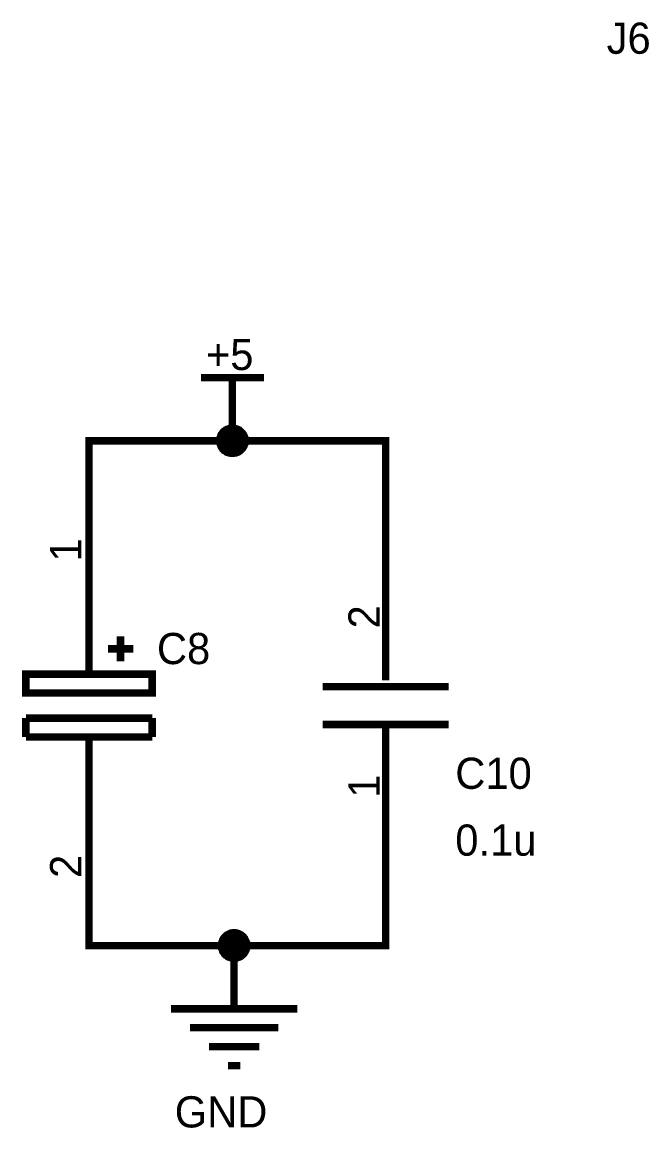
# Model space of a CAD drawing. Header units: millimetres. Extents: x 0 to 800, y 0 to 567.
# Drawn here: x 62.85 to 88.07, y 388.65 to 433.12 of the extents above; entities that cross this region are included whole.
import ezdxf

# ---------------------------------------------------------------- set-up
doc = ezdxf.new("R2010")
doc.units = ezdxf.units.MM
doc.layers.add('Sheet', color=255, linetype='Continuous')

msp = doc.modelspace()

# ---------------------------------------------------------------- linework, layer by layer
at = {"layer": 'Sheet'}
for points, const_width in [([(70.042, 418.823), (72.585, 418.823)], 0.3), ([(71.308, 416.281), (71.308, 418.823)], 0.3), ([(70.804, 416.281), (70.804, 416.303), (70.804, 416.337), (70.815, 416.359), (70.815, 416.382), (70.815, 416.404), (70.826, 416.427), (70.838, 416.46), (70.849, 416.483), (70.849, 416.505), (70.86, 416.527), (70.871, 416.539), (70.894, 416.561), (70.905, 416.583), (70.916, 416.606), (70.938, 416.617), (70.95, 416.639), (70.972, 416.651), (70.983, 416.673), (71.006, 416.684), (71.028, 416.695), (71.05, 416.718), (71.062, 416.729), (71.084, 416.74), (71.106, 416.74), (71.129, 416.751), (71.162, 416.763), (71.185, 416.774), (71.207, 416.774), (71.23, 416.774), (71.252, 416.785), (71.286, 416.785), (71.308, 416.785)], 0.3), ([(70.804, 416.281), (70.804, 416.303), (70.804, 416.337), (70.815, 416.359), (70.815, 416.382), (70.815, 416.404), (70.826, 416.427), (70.838, 416.46), (70.849, 416.483), (70.849, 416.505), (70.86, 416.527), (70.871, 416.539), (70.894, 416.561), (70.905, 416.583), (70.916, 416.606), (70.938, 416.617), (70.95, 416.639), (70.972, 416.651), (70.983, 416.673), (71.006, 416.684), (71.028, 416.695), (71.05, 416.718), (71.062, 416.729), (71.084, 416.74), (71.106, 416.74), (71.129, 416.751), (71.162, 416.763), (71.185, 416.774), (71.207, 416.774), (71.23, 416.774), (71.252, 416.785), (71.286, 416.785), (71.308, 416.785)], 0.3), ([(70.804, 416.281), (70.804, 416.303), (70.804, 416.337), (70.815, 416.359), (70.815, 416.382), (70.815, 416.404), (70.826, 416.427), (70.838, 416.46), (70.849, 416.483), (70.849, 416.505), (70.86, 416.527), (70.871, 416.539), (70.894, 416.561), (70.905, 416.583), (70.916, 416.606), (70.938, 416.617), (70.95, 416.639), (70.972, 416.651), (70.983, 416.673), (71.006, 416.684), (71.028, 416.695), (71.05, 416.718), (71.062, 416.729), (71.084, 416.74), (71.106, 416.74), (71.129, 416.751), (71.162, 416.763), (71.185, 416.774), (71.207, 416.774), (71.23, 416.774), (71.252, 416.785), (71.286, 416.785), (71.308, 416.785)], 0.3), ([(70.804, 416.281), (70.804, 416.303), (70.804, 416.337), (70.815, 416.359), (70.815, 416.382), (70.815, 416.404), (70.826, 416.427), (70.838, 416.46), (70.849, 416.483), (70.849, 416.505), (70.86, 416.527), (70.871, 416.539), (70.894, 416.561), (70.905, 416.583), (70.916, 416.606), (70.938, 416.617), (70.95, 416.639), (70.972, 416.651), (70.983, 416.673), (71.006, 416.684), (71.028, 416.695), (71.05, 416.718), (71.062, 416.729), (71.084, 416.74), (71.106, 416.74), (71.129, 416.751), (71.162, 416.763), (71.185, 416.774), (71.207, 416.774), (71.23, 416.774), (71.252, 416.785), (71.286, 416.785), (71.308, 416.785)], 0.3), ([(70.804, 416.281), (70.804, 416.303), (70.804, 416.337), (70.815, 416.359), (70.815, 416.382), (70.815, 416.404), (70.826, 416.427), (70.838, 416.46), (70.849, 416.483), (70.849, 416.505), (70.86, 416.527), (70.871, 416.539), (70.894, 416.561), (70.905, 416.583), (70.916, 416.606), (70.938, 416.617), (70.95, 416.639), (70.972, 416.651), (70.983, 416.673), (71.006, 416.684), (71.028, 416.695), (71.05, 416.718), (71.062, 416.729), (71.084, 416.74), (71.106, 416.74), (71.129, 416.751), (71.162, 416.763), (71.185, 416.774), (71.207, 416.774), (71.23, 416.774), (71.252, 416.785), (71.286, 416.785), (71.308, 416.785)], 0.0991), ([(70.804, 416.281), (70.804, 416.303), (70.804, 416.337), (70.815, 416.359), (70.815, 416.382), (70.815, 416.404), (70.826, 416.427), (70.838, 416.46), (70.849, 416.483), (70.849, 416.505), (70.86, 416.527), (70.871, 416.539), (70.894, 416.561), (70.905, 416.583), (70.916, 416.606), (70.938, 416.617), (70.95, 416.639), (70.972, 416.651), (70.983, 416.673), (71.006, 416.684), (71.028, 416.695), (71.05, 416.718), (71.062, 416.729), (71.084, 416.74), (71.106, 416.74), (71.129, 416.751), (71.162, 416.763), (71.185, 416.774), (71.207, 416.774), (71.23, 416.774), (71.252, 416.785), (71.286, 416.785), (71.308, 416.785)], 0.0991), ([(70.804, 416.281), (70.804, 416.303), (70.804, 416.337), (70.815, 416.359), (70.815, 416.382), (70.815, 416.404), (70.826, 416.427), (70.838, 416.46), (70.849, 416.483), (70.849, 416.505), (70.86, 416.527), (70.871, 416.539), (70.894, 416.561), (70.905, 416.583), (70.916, 416.606), (70.938, 416.617), (70.95, 416.639), (70.972, 416.651), (70.983, 416.673), (71.006, 416.684), (71.028, 416.695), (71.05, 416.718), (71.062, 416.729), (71.084, 416.74), (71.106, 416.74), (71.129, 416.751), (71.162, 416.763), (71.185, 416.774), (71.207, 416.774), (71.23, 416.774), (71.252, 416.785), (71.286, 416.785), (71.308, 416.785)], 0.0991), ([(70.804, 416.281), (70.804, 416.303), (70.804, 416.337), (70.815, 416.359), (70.815, 416.382), (70.815, 416.404), (70.826, 416.427), (70.838, 416.46), (70.849, 416.483), (70.849, 416.505), (70.86, 416.527), (70.871, 416.539), (70.894, 416.561), (70.905, 416.583), (70.916, 416.606), (70.938, 416.617), (70.95, 416.639), (70.972, 416.651), (70.983, 416.673), (71.006, 416.684), (71.028, 416.695), (71.05, 416.718), (71.062, 416.729), (71.084, 416.74), (71.106, 416.74), (71.129, 416.751), (71.162, 416.763), (71.185, 416.774), (71.207, 416.774), (71.23, 416.774), (71.252, 416.785), (71.286, 416.785), (71.308, 416.785)], 0.0991), ([(71.308, 416.785), (71.308, 416.785)], 0.3), ([(71.308, 416.785), (71.33, 416.785), (71.364, 416.785), (71.386, 416.774), (71.409, 416.774), (71.431, 416.774), (71.465, 416.763), (71.487, 416.751), (71.509, 416.74), (71.532, 416.74), (71.554, 416.729), (71.577, 416.718), (71.599, 416.695), (71.61, 416.684), (71.633, 416.673), (71.655, 416.651), (71.666, 416.639), (71.689, 416.617), (71.7, 416.606), (71.722, 416.583), (71.733, 416.561), (71.745, 416.539), (71.756, 416.527), (71.767, 416.505), (71.778, 416.483), (71.789, 416.46), (71.801, 416.427), (71.812, 416.404), (71.812, 416.382), (71.812, 416.359), (71.823, 416.337), (71.823, 416.303), (71.823, 416.281)], 0.3), ([(71.308, 416.785), (71.308, 416.785)], 0.3), ([(71.308, 416.785), (71.33, 416.785), (71.364, 416.785), (71.386, 416.774), (71.409, 416.774), (71.431, 416.774), (71.465, 416.763), (71.487, 416.751), (71.509, 416.74), (71.532, 416.74), (71.554, 416.729), (71.577, 416.718), (71.599, 416.695), (71.61, 416.684), (71.633, 416.673), (71.655, 416.651), (71.666, 416.639), (71.689, 416.617), (71.7, 416.606), (71.722, 416.583), (71.733, 416.561), (71.745, 416.539), (71.756, 416.527), (71.767, 416.505), (71.778, 416.483), (71.789, 416.46), (71.801, 416.427), (71.812, 416.404), (71.812, 416.382), (71.812, 416.359), (71.823, 416.337), (71.823, 416.303), (71.823, 416.281)], 0.3), ([(71.308, 416.785), (71.308, 416.785)], 0.3), ([(71.308, 416.785), (71.33, 416.785), (71.364, 416.785), (71.386, 416.774), (71.409, 416.774), (71.431, 416.774), (71.465, 416.763), (71.487, 416.751), (71.509, 416.74), (71.532, 416.74), (71.554, 416.729), (71.577, 416.718), (71.599, 416.695), (71.61, 416.684), (71.633, 416.673), (71.655, 416.651), (71.666, 416.639), (71.689, 416.617), (71.7, 416.606), (71.722, 416.583), (71.733, 416.561), (71.745, 416.539), (71.756, 416.527), (71.767, 416.505), (71.778, 416.483), (71.789, 416.46), (71.801, 416.427), (71.812, 416.404), (71.812, 416.382), (71.812, 416.359), (71.823, 416.337), (71.823, 416.303), (71.823, 416.281)], 0.3), ([(71.308, 416.785), (71.308, 416.785)], 0.3), ([(71.308, 416.785), (71.33, 416.785), (71.364, 416.785), (71.386, 416.774), (71.409, 416.774), (71.431, 416.774), (71.465, 416.763), (71.487, 416.751), (71.509, 416.74), (71.532, 416.74), (71.554, 416.729), (71.577, 416.718), (71.599, 416.695), (71.61, 416.684), (71.633, 416.673), (71.655, 416.651), (71.666, 416.639), (71.689, 416.617), (71.7, 416.606), (71.722, 416.583), (71.733, 416.561), (71.745, 416.539), (71.756, 416.527), (71.767, 416.505), (71.778, 416.483), (71.789, 416.46), (71.801, 416.427), (71.812, 416.404), (71.812, 416.382), (71.812, 416.359), (71.823, 416.337), (71.823, 416.303), (71.823, 416.281)], 0.3), ([(71.308, 416.785), (71.308, 416.785)], 0.0991), ([(71.308, 416.785), (71.33, 416.785), (71.364, 416.785), (71.386, 416.774), (71.409, 416.774), (71.431, 416.774), (71.465, 416.763), (71.487, 416.751), (71.509, 416.74), (71.532, 416.74), (71.554, 416.729), (71.577, 416.718), (71.599, 416.695), (71.61, 416.684), (71.633, 416.673), (71.655, 416.651), (71.666, 416.639), (71.689, 416.617), (71.7, 416.606), (71.722, 416.583), (71.733, 416.561), (71.745, 416.539), (71.756, 416.527), (71.767, 416.505), (71.778, 416.483), (71.789, 416.46), (71.801, 416.427), (71.812, 416.404), (71.812, 416.382), (71.812, 416.359), (71.823, 416.337), (71.823, 416.303), (71.823, 416.281)], 0.0991), ([(71.308, 416.785), (71.308, 416.785)], 0.0991), ([(71.308, 416.785), (71.33, 416.785), (71.364, 416.785), (71.386, 416.774), (71.409, 416.774), (71.431, 416.774), (71.465, 416.763), (71.487, 416.751), (71.509, 416.74), (71.532, 416.74), (71.554, 416.729), (71.577, 416.718), (71.599, 416.695), (71.61, 416.684), (71.633, 416.673), (71.655, 416.651), (71.666, 416.639), (71.689, 416.617), (71.7, 416.606), (71.722, 416.583), (71.733, 416.561), (71.745, 416.539), (71.756, 416.527), (71.767, 416.505), (71.778, 416.483), (71.789, 416.46), (71.801, 416.427), (71.812, 416.404), (71.812, 416.382), (71.812, 416.359), (71.823, 416.337), (71.823, 416.303), (71.823, 416.281)], 0.0991), ([(71.308, 416.785), (71.308, 416.785)], 0.0991), ([(71.308, 416.785), (71.33, 416.785), (71.364, 416.785), (71.386, 416.774), (71.409, 416.774), (71.431, 416.774), (71.465, 416.763), (71.487, 416.751), (71.509, 416.74), (71.532, 416.74), (71.554, 416.729), (71.577, 416.718), (71.599, 416.695), (71.61, 416.684), (71.633, 416.673), (71.655, 416.651), (71.666, 416.639), (71.689, 416.617), (71.7, 416.606), (71.722, 416.583), (71.733, 416.561), (71.745, 416.539), (71.756, 416.527), (71.767, 416.505), (71.778, 416.483), (71.789, 416.46), (71.801, 416.427), (71.812, 416.404), (71.812, 416.382), (71.812, 416.359), (71.823, 416.337), (71.823, 416.303), (71.823, 416.281)], 0.0991), ([(71.308, 416.785), (71.308, 416.785)], 0.0991), ([(71.308, 416.785), (71.33, 416.785), (71.364, 416.785), (71.386, 416.774), (71.409, 416.774), (71.431, 416.774), (71.465, 416.763), (71.487, 416.751), (71.509, 416.74), (71.532, 416.74), (71.554, 416.729), (71.577, 416.718), (71.599, 416.695), (71.61, 416.684), (71.633, 416.673), (71.655, 416.651), (71.666, 416.639), (71.689, 416.617), (71.7, 416.606), (71.722, 416.583), (71.733, 416.561), (71.745, 416.539), (71.756, 416.527), (71.767, 416.505), (71.778, 416.483), (71.789, 416.46), (71.801, 416.427), (71.812, 416.404), (71.812, 416.382), (71.812, 416.359), (71.823, 416.337), (71.823, 416.303), (71.823, 416.281)], 0.0991), ([(77.479, 408.173), (77.479, 416.281), (71.308, 416.281), (65.54, 416.281), (65.54, 411.981)], 0.3), ([(71.308, 415.777), (71.286, 415.777), (71.252, 415.777), (71.23, 415.788), (71.207, 415.788), (71.185, 415.788), (71.162, 415.799), (71.129, 415.811), (71.106, 415.822), (71.084, 415.822), (71.062, 415.833), (71.05, 415.844), (71.028, 415.867), (71.006, 415.878), (70.983, 415.889), (70.972, 415.911), (70.95, 415.923), (70.938, 415.945), (70.916, 415.956), (70.905, 415.979), (70.894, 416.001), (70.871, 416.023), (70.86, 416.035), (70.849, 416.057), (70.849, 416.079), (70.838, 416.102), (70.826, 416.135), (70.815, 416.158), (70.815, 416.18), (70.815, 416.203), (70.804, 416.225), (70.804, 416.259), (70.804, 416.281)], 0.3), ([(70.804, 416.281), (70.804, 416.281)], 0.3), ([(71.308, 415.777), (71.286, 415.777), (71.252, 415.777), (71.23, 415.788), (71.207, 415.788), (71.185, 415.788), (71.162, 415.799), (71.129, 415.811), (71.106, 415.822), (71.084, 415.822), (71.062, 415.833), (71.05, 415.844), (71.028, 415.867), (71.006, 415.878), (70.983, 415.889), (70.972, 415.911), (70.95, 415.923), (70.938, 415.945), (70.916, 415.956), (70.905, 415.979), (70.894, 416.001), (70.871, 416.023), (70.86, 416.035), (70.849, 416.057), (70.849, 416.079), (70.838, 416.102), (70.826, 416.135), (70.815, 416.158), (70.815, 416.18), (70.815, 416.203), (70.804, 416.225), (70.804, 416.259), (70.804, 416.281)], 0.3), ([(70.804, 416.281), (70.804, 416.281)], 0.3), ([(71.308, 415.777), (71.286, 415.777), (71.252, 415.777), (71.23, 415.788), (71.207, 415.788), (71.185, 415.788), (71.162, 415.799), (71.129, 415.811), (71.106, 415.822), (71.084, 415.822), (71.062, 415.833), (71.05, 415.844), (71.028, 415.867), (71.006, 415.878), (70.983, 415.889), (70.972, 415.911), (70.95, 415.923), (70.938, 415.945), (70.916, 415.956), (70.905, 415.979), (70.894, 416.001), (70.871, 416.023), (70.86, 416.035), (70.849, 416.057), (70.849, 416.079), (70.838, 416.102), (70.826, 416.135), (70.815, 416.158), (70.815, 416.18), (70.815, 416.203), (70.804, 416.225), (70.804, 416.259), (70.804, 416.281)], 0.3), ([(70.804, 416.281), (70.804, 416.281)], 0.3), ([(71.308, 415.777), (71.286, 415.777), (71.252, 415.777), (71.23, 415.788), (71.207, 415.788), (71.185, 415.788), (71.162, 415.799), (71.129, 415.811), (71.106, 415.822), (71.084, 415.822), (71.062, 415.833), (71.05, 415.844), (71.028, 415.867), (71.006, 415.878), (70.983, 415.889), (70.972, 415.911), (70.95, 415.923), (70.938, 415.945), (70.916, 415.956), (70.905, 415.979), (70.894, 416.001), (70.871, 416.023), (70.86, 416.035), (70.849, 416.057), (70.849, 416.079), (70.838, 416.102), (70.826, 416.135), (70.815, 416.158), (70.815, 416.18), (70.815, 416.203), (70.804, 416.225), (70.804, 416.259), (70.804, 416.281)], 0.3), ([(70.804, 416.281), (70.804, 416.281)], 0.3), ([(71.308, 415.777), (71.286, 415.777), (71.252, 415.777), (71.23, 415.788), (71.207, 415.788), (71.185, 415.788), (71.162, 415.799), (71.129, 415.811), (71.106, 415.822), (71.084, 415.822), (71.062, 415.833), (71.05, 415.844), (71.028, 415.867), (71.006, 415.878), (70.983, 415.889), (70.972, 415.911), (70.95, 415.923), (70.938, 415.945), (70.916, 415.956), (70.905, 415.979), (70.894, 416.001), (70.871, 416.023), (70.86, 416.035), (70.849, 416.057), (70.849, 416.079), (70.838, 416.102), (70.826, 416.135), (70.815, 416.158), (70.815, 416.18), (70.815, 416.203), (70.804, 416.225), (70.804, 416.259), (70.804, 416.281)], 0.0991), ([(70.804, 416.281), (70.804, 416.281)], 0.0991), ([(71.308, 415.777), (71.286, 415.777), (71.252, 415.777), (71.23, 415.788), (71.207, 415.788), (71.185, 415.788), (71.162, 415.799), (71.129, 415.811), (71.106, 415.822), (71.084, 415.822), (71.062, 415.833), (71.05, 415.844), (71.028, 415.867), (71.006, 415.878), (70.983, 415.889), (70.972, 415.911), (70.95, 415.923), (70.938, 415.945), (70.916, 415.956), (70.905, 415.979), (70.894, 416.001), (70.871, 416.023), (70.86, 416.035), (70.849, 416.057), (70.849, 416.079), (70.838, 416.102), (70.826, 416.135), (70.815, 416.158), (70.815, 416.18), (70.815, 416.203), (70.804, 416.225), (70.804, 416.259), (70.804, 416.281)], 0.0991), ([(70.804, 416.281), (70.804, 416.281)], 0.0991), ([(71.308, 415.777), (71.286, 415.777), (71.252, 415.777), (71.23, 415.788), (71.207, 415.788), (71.185, 415.788), (71.162, 415.799), (71.129, 415.811), (71.106, 415.822), (71.084, 415.822), (71.062, 415.833), (71.05, 415.844), (71.028, 415.867), (71.006, 415.878), (70.983, 415.889), (70.972, 415.911), (70.95, 415.923), (70.938, 415.945), (70.916, 415.956), (70.905, 415.979), (70.894, 416.001), (70.871, 416.023), (70.86, 416.035), (70.849, 416.057), (70.849, 416.079), (70.838, 416.102), (70.826, 416.135), (70.815, 416.158), (70.815, 416.18), (70.815, 416.203), (70.804, 416.225), (70.804, 416.259), (70.804, 416.281)], 0.0991), ([(70.804, 416.281), (70.804, 416.281)], 0.0991), ([(71.308, 415.777), (71.286, 415.777), (71.252, 415.777), (71.23, 415.788), (71.207, 415.788), (71.185, 415.788), (71.162, 415.799), (71.129, 415.811), (71.106, 415.822), (71.084, 415.822), (71.062, 415.833), (71.05, 415.844), (71.028, 415.867), (71.006, 415.878), (70.983, 415.889), (70.972, 415.911), (70.95, 415.923), (70.938, 415.945), (70.916, 415.956), (70.905, 415.979), (70.894, 416.001), (70.871, 416.023), (70.86, 416.035), (70.849, 416.057), (70.849, 416.079), (70.838, 416.102), (70.826, 416.135), (70.815, 416.158), (70.815, 416.18), (70.815, 416.203), (70.804, 416.225), (70.804, 416.259), (70.804, 416.281)], 0.0991), ([(70.804, 416.281), (70.804, 416.281)], 0.0991), ([(71.823, 416.281), (71.823, 416.259), (71.823, 416.225), (71.812, 416.203), (71.812, 416.18), (71.812, 416.158), (71.801, 416.135), (71.789, 416.102), (71.778, 416.079), (71.767, 416.057), (71.756, 416.035), (71.745, 416.023), (71.733, 416.001), (71.722, 415.979), (71.7, 415.956), (71.689, 415.945), (71.666, 415.923), (71.655, 415.911), (71.633, 415.889), (71.61, 415.878), (71.599, 415.867), (71.577, 415.844), (71.554, 415.833), (71.532, 415.822), (71.509, 415.822), (71.487, 415.811), (71.465, 415.799), (71.431, 415.788), (71.409, 415.788), (71.386, 415.788), (71.364, 415.777), (71.33, 415.777), (71.308, 415.777)], 0.3), ([(71.823, 416.281), (71.823, 416.259), (71.823, 416.225), (71.812, 416.203), (71.812, 416.18), (71.812, 416.158), (71.801, 416.135), (71.789, 416.102), (71.778, 416.079), (71.767, 416.057), (71.756, 416.035), (71.745, 416.023), (71.733, 416.001), (71.722, 415.979), (71.7, 415.956), (71.689, 415.945), (71.666, 415.923), (71.655, 415.911), (71.633, 415.889), (71.61, 415.878), (71.599, 415.867), (71.577, 415.844), (71.554, 415.833), (71.532, 415.822), (71.509, 415.822), (71.487, 415.811), (71.465, 415.799), (71.431, 415.788), (71.409, 415.788), (71.386, 415.788), (71.364, 415.777), (71.33, 415.777), (71.308, 415.777)], 0.3), ([(71.823, 416.281), (71.823, 416.259), (71.823, 416.225), (71.812, 416.203), (71.812, 416.18), (71.812, 416.158), (71.801, 416.135), (71.789, 416.102), (71.778, 416.079), (71.767, 416.057), (71.756, 416.035), (71.745, 416.023), (71.733, 416.001), (71.722, 415.979), (71.7, 415.956), (71.689, 415.945), (71.666, 415.923), (71.655, 415.911), (71.633, 415.889), (71.61, 415.878), (71.599, 415.867), (71.577, 415.844), (71.554, 415.833), (71.532, 415.822), (71.509, 415.822), (71.487, 415.811), (71.465, 415.799), (71.431, 415.788), (71.409, 415.788), (71.386, 415.788), (71.364, 415.777), (71.33, 415.777), (71.308, 415.777)], 0.3), ([(71.823, 416.281), (71.823, 416.259), (71.823, 416.225), (71.812, 416.203), (71.812, 416.18), (71.812, 416.158), (71.801, 416.135), (71.789, 416.102), (71.778, 416.079), (71.767, 416.057), (71.756, 416.035), (71.745, 416.023), (71.733, 416.001), (71.722, 415.979), (71.7, 415.956), (71.689, 415.945), (71.666, 415.923), (71.655, 415.911), (71.633, 415.889), (71.61, 415.878), (71.599, 415.867), (71.577, 415.844), (71.554, 415.833), (71.532, 415.822), (71.509, 415.822), (71.487, 415.811), (71.465, 415.799), (71.431, 415.788), (71.409, 415.788), (71.386, 415.788), (71.364, 415.777), (71.33, 415.777), (71.308, 415.777)], 0.3), ([(71.823, 416.281), (71.823, 416.259), (71.823, 416.225), (71.812, 416.203), (71.812, 416.18), (71.812, 416.158), (71.801, 416.135), (71.789, 416.102), (71.778, 416.079), (71.767, 416.057), (71.756, 416.035), (71.745, 416.023), (71.733, 416.001), (71.722, 415.979), (71.7, 415.956), (71.689, 415.945), (71.666, 415.923), (71.655, 415.911), (71.633, 415.889), (71.61, 415.878), (71.599, 415.867), (71.577, 415.844), (71.554, 415.833), (71.532, 415.822), (71.509, 415.822), (71.487, 415.811), (71.465, 415.799), (71.431, 415.788), (71.409, 415.788), (71.386, 415.788), (71.364, 415.777), (71.33, 415.777), (71.308, 415.777)], 0.0991), ([(71.823, 416.281), (71.823, 416.259), (71.823, 416.225), (71.812, 416.203), (71.812, 416.18), (71.812, 416.158), (71.801, 416.135), (71.789, 416.102), (71.778, 416.079), (71.767, 416.057), (71.756, 416.035), (71.745, 416.023), (71.733, 416.001), (71.722, 415.979), (71.7, 415.956), (71.689, 415.945), (71.666, 415.923), (71.655, 415.911), (71.633, 415.889), (71.61, 415.878), (71.599, 415.867), (71.577, 415.844), (71.554, 415.833), (71.532, 415.822), (71.509, 415.822), (71.487, 415.811), (71.465, 415.799), (71.431, 415.788), (71.409, 415.788), (71.386, 415.788), (71.364, 415.777), (71.33, 415.777), (71.308, 415.777)], 0.0991), ([(71.823, 416.281), (71.823, 416.259), (71.823, 416.225), (71.812, 416.203), (71.812, 416.18), (71.812, 416.158), (71.801, 416.135), (71.789, 416.102), (71.778, 416.079), (71.767, 416.057), (71.756, 416.035), (71.745, 416.023), (71.733, 416.001), (71.722, 415.979), (71.7, 415.956), (71.689, 415.945), (71.666, 415.923), (71.655, 415.911), (71.633, 415.889), (71.61, 415.878), (71.599, 415.867), (71.577, 415.844), (71.554, 415.833), (71.532, 415.822), (71.509, 415.822), (71.487, 415.811), (71.465, 415.799), (71.431, 415.788), (71.409, 415.788), (71.386, 415.788), (71.364, 415.777), (71.33, 415.777), (71.308, 415.777)], 0.0991), ([(71.823, 416.281), (71.823, 416.259), (71.823, 416.225), (71.812, 416.203), (71.812, 416.18), (71.812, 416.158), (71.801, 416.135), (71.789, 416.102), (71.778, 416.079), (71.767, 416.057), (71.756, 416.035), (71.745, 416.023), (71.733, 416.001), (71.722, 415.979), (71.7, 415.956), (71.689, 415.945), (71.666, 415.923), (71.655, 415.911), (71.633, 415.889), (71.61, 415.878), (71.599, 415.867), (71.577, 415.844), (71.554, 415.833), (71.532, 415.822), (71.509, 415.822), (71.487, 415.811), (71.465, 415.799), (71.431, 415.788), (71.409, 415.788), (71.386, 415.788), (71.364, 415.777), (71.33, 415.777), (71.308, 415.777)], 0.0991), ([(71.823, 416.281), (71.823, 416.281), (71.823, 416.281), (71.823, 416.281), (71.823, 416.281), (71.823, 416.281), (71.823, 416.281), (71.823, 416.281), (71.823, 416.281), (71.823, 416.281), (71.823, 416.281), (71.823, 416.281), (71.823, 416.281), (71.823, 416.281), (71.823, 416.281), (71.823, 416.281), (71.823, 416.281), (71.823, 416.281), (71.823, 416.281), (71.823, 416.281), (71.823, 416.281), (71.823, 416.281), (71.823, 416.281), (71.823, 416.281), (71.823, 416.281), (71.823, 416.281), (71.823, 416.281), (71.823, 416.281), (71.823, 416.281), (71.823, 416.281), (71.823, 416.281), (71.823, 416.281), (71.823, 416.281)], 0.3), ([(71.823, 416.281), (71.823, 416.281)], 0.3), ([(71.823, 416.281), (71.823, 416.281), (71.823, 416.281), (71.823, 416.281), (71.823, 416.281), (71.823, 416.281), (71.823, 416.281), (71.823, 416.281), (71.823, 416.281), (71.823, 416.281), (71.823, 416.281), (71.823, 416.281), (71.823, 416.281), (71.823, 416.281), (71.823, 416.281), (71.823, 416.281), (71.823, 416.281), (71.823, 416.281), (71.823, 416.281), (71.823, 416.281), (71.823, 416.281), (71.823, 416.281), (71.823, 416.281), (71.823, 416.281), (71.823, 416.281), (71.823, 416.281), (71.823, 416.281), (71.823, 416.281), (71.823, 416.281), (71.823, 416.281), (71.823, 416.281), (71.823, 416.281), (71.823, 416.281)], 0.3), ([(71.823, 416.281), (71.823, 416.281)], 0.3), ([(71.823, 416.281), (71.823, 416.281), (71.823, 416.281), (71.823, 416.281), (71.823, 416.281), (71.823, 416.281), (71.823, 416.281), (71.823, 416.281), (71.823, 416.281), (71.823, 416.281), (71.823, 416.281), (71.823, 416.281), (71.823, 416.281), (71.823, 416.281), (71.823, 416.281), (71.823, 416.281), (71.823, 416.281), (71.823, 416.281), (71.823, 416.281), (71.823, 416.281), (71.823, 416.281), (71.823, 416.281), (71.823, 416.281), (71.823, 416.281), (71.823, 416.281), (71.823, 416.281), (71.823, 416.281), (71.823, 416.281), (71.823, 416.281), (71.823, 416.281), (71.823, 416.281), (71.823, 416.281), (71.823, 416.281)], 0.3), ([(71.823, 416.281), (71.823, 416.281)], 0.3), ([(71.823, 416.281), (71.823, 416.281), (71.823, 416.281), (71.823, 416.281), (71.823, 416.281), (71.823, 416.281), (71.823, 416.281), (71.823, 416.281), (71.823, 416.281), (71.823, 416.281), (71.823, 416.281), (71.823, 416.281), (71.823, 416.281), (71.823, 416.281), (71.823, 416.281), (71.823, 416.281), (71.823, 416.281), (71.823, 416.281), (71.823, 416.281), (71.823, 416.281), (71.823, 416.281), (71.823, 416.281), (71.823, 416.281), (71.823, 416.281), (71.823, 416.281), (71.823, 416.281), (71.823, 416.281), (71.823, 416.281), (71.823, 416.281), (71.823, 416.281), (71.823, 416.281), (71.823, 416.281), (71.823, 416.281)], 0.3), ([(71.823, 416.281), (71.823, 416.281)], 0.3), ([(71.823, 416.281), (71.823, 416.281), (71.823, 416.281), (71.823, 416.281), (71.823, 416.281), (71.823, 416.281), (71.823, 416.281), (71.823, 416.281), (71.823, 416.281), (71.823, 416.281), (71.823, 416.281), (71.823, 416.281), (71.823, 416.281), (71.823, 416.281), (71.823, 416.281), (71.823, 416.281), (71.823, 416.281), (71.823, 416.281), (71.823, 416.281), (71.823, 416.281), (71.823, 416.281), (71.823, 416.281), (71.823, 416.281), (71.823, 416.281), (71.823, 416.281), (71.823, 416.281), (71.823, 416.281), (71.823, 416.281), (71.823, 416.281), (71.823, 416.281), (71.823, 416.281), (71.823, 416.281), (71.823, 416.281)], 0.0991), ([(71.823, 416.281), (71.823, 416.281)], 0.0991), ([(71.823, 416.281), (71.823, 416.281), (71.823, 416.281), (71.823, 416.281), (71.823, 416.281), (71.823, 416.281), (71.823, 416.281), (71.823, 416.281), (71.823, 416.281), (71.823, 416.281), (71.823, 416.281), (71.823, 416.281), (71.823, 416.281), (71.823, 416.281), (71.823, 416.281), (71.823, 416.281), (71.823, 416.281), (71.823, 416.281), (71.823, 416.281), (71.823, 416.281), (71.823, 416.281), (71.823, 416.281), (71.823, 416.281), (71.823, 416.281), (71.823, 416.281), (71.823, 416.281), (71.823, 416.281), (71.823, 416.281), (71.823, 416.281), (71.823, 416.281), (71.823, 416.281), (71.823, 416.281), (71.823, 416.281)], 0.0991), ([(71.823, 416.281), (71.823, 416.281)], 0.0991), ([(71.823, 416.281), (71.823, 416.281), (71.823, 416.281), (71.823, 416.281), (71.823, 416.281), (71.823, 416.281), (71.823, 416.281), (71.823, 416.281), (71.823, 416.281), (71.823, 416.281), (71.823, 416.281), (71.823, 416.281), (71.823, 416.281), (71.823, 416.281), (71.823, 416.281), (71.823, 416.281), (71.823, 416.281), (71.823, 416.281), (71.823, 416.281), (71.823, 416.281), (71.823, 416.281), (71.823, 416.281), (71.823, 416.281), (71.823, 416.281), (71.823, 416.281), (71.823, 416.281), (71.823, 416.281), (71.823, 416.281), (71.823, 416.281), (71.823, 416.281), (71.823, 416.281), (71.823, 416.281), (71.823, 416.281)], 0.0991), ([(71.823, 416.281), (71.823, 416.281)], 0.0991), ([(71.823, 416.281), (71.823, 416.281), (71.823, 416.281), (71.823, 416.281), (71.823, 416.281), (71.823, 416.281), (71.823, 416.281), (71.823, 416.281), (71.823, 416.281), (71.823, 416.281), (71.823, 416.281), (71.823, 416.281), (71.823, 416.281), (71.823, 416.281), (71.823, 416.281), (71.823, 416.281), (71.823, 416.281), (71.823, 416.281), (71.823, 416.281), (71.823, 416.281), (71.823, 416.281), (71.823, 416.281), (71.823, 416.281), (71.823, 416.281), (71.823, 416.281), (71.823, 416.281), (71.823, 416.281), (71.823, 416.281), (71.823, 416.281), (71.823, 416.281), (71.823, 416.281), (71.823, 416.281), (71.823, 416.281)], 0.0991), ([(71.823, 416.281), (71.823, 416.281)], 0.0991), ([(65.54, 409.438), (65.54, 411.981)], 0.3), ([(65.54, 409.438), (65.54, 406.896)], 0.3), ([(66.806, 407.411), (66.806, 408.419)], 0.3), ([(77.479, 406.65), (77.479, 408.173)], 0.3), ([(67.321, 407.915), (66.302, 407.915)], 0.3), ([(77.479, 406.65), (77.479, 406.896)], 0.3), ([(74.937, 406.392), (80.01, 406.392)], 0.3), ([(62.998, 404.365), (62.998, 405.126)], 0.3), ([(62.998, 405.126), (68.082, 405.126)], 0.3), ([(68.082, 405.126), (68.082, 404.365)], 0.3), ([(74.937, 404.869), (80.01, 404.869)], 0.3), ([(77.479, 404.869), (77.479, 403.088)], 0.3), ([(77.479, 404.869), (77.479, 404.107)], 0.3), ([(68.082, 404.365), (62.998, 404.365)], 0.3), ([(65.54, 404.365), (65.54, 401.823)], 0.3), ([(77.479, 403.088), (77.479, 395.977), (71.375, 395.977), (65.54, 395.977), (65.54, 399.28)], 0.3), ([(65.54, 401.823), (65.54, 399.28)], 0.3), ([(70.871, 395.977), (70.871, 395.999), (70.871, 396.033), (70.882, 396.055), (70.882, 396.077), (70.882, 396.1), (70.894, 396.133), (70.905, 396.156), (70.916, 396.178), (70.916, 396.201), (70.927, 396.223), (70.938, 396.245), (70.961, 396.268), (70.972, 396.279), (70.983, 396.301), (71.006, 396.324), (71.017, 396.335), (71.039, 396.357), (71.05, 396.369), (71.073, 396.391), (71.095, 396.402), (71.118, 396.413), (71.129, 396.425), (71.151, 396.436), (71.174, 396.447), (71.196, 396.458), (71.23, 396.469), (71.252, 396.481), (71.274, 396.481), (71.297, 396.481), (71.319, 396.492), (71.353, 396.492), (71.375, 396.492)], 0.3), ([(70.871, 395.977), (70.871, 395.999), (70.871, 396.033), (70.882, 396.055), (70.882, 396.077), (70.882, 396.1), (70.894, 396.133), (70.905, 396.156), (70.916, 396.178), (70.916, 396.201), (70.927, 396.223), (70.938, 396.245), (70.961, 396.268), (70.972, 396.279), (70.983, 396.301), (71.006, 396.324), (71.017, 396.335), (71.039, 396.357), (71.05, 396.369), (71.073, 396.391), (71.095, 396.402), (71.118, 396.413), (71.129, 396.425), (71.151, 396.436), (71.174, 396.447), (71.196, 396.458), (71.23, 396.469), (71.252, 396.481), (71.274, 396.481), (71.297, 396.481), (71.319, 396.492), (71.353, 396.492), (71.375, 396.492)], 0.3), ([(70.871, 395.977), (70.871, 395.999), (70.871, 396.033), (70.882, 396.055), (70.882, 396.077), (70.882, 396.1), (70.894, 396.133), (70.905, 396.156), (70.916, 396.178), (70.916, 396.201), (70.927, 396.223), (70.938, 396.245), (70.961, 396.268), (70.972, 396.279), (70.983, 396.301), (71.006, 396.324), (71.017, 396.335), (71.039, 396.357), (71.05, 396.369), (71.073, 396.391), (71.095, 396.402), (71.118, 396.413), (71.129, 396.425), (71.151, 396.436), (71.174, 396.447), (71.196, 396.458), (71.23, 396.469), (71.252, 396.481), (71.274, 396.481), (71.297, 396.481), (71.319, 396.492), (71.353, 396.492), (71.375, 396.492)], 0.3), ([(70.871, 395.977), (70.871, 395.999), (70.871, 396.033), (70.882, 396.055), (70.882, 396.077), (70.882, 396.1), (70.894, 396.133), (70.905, 396.156), (70.916, 396.178), (70.916, 396.201), (70.927, 396.223), (70.938, 396.245), (70.961, 396.268), (70.972, 396.279), (70.983, 396.301), (71.006, 396.324), (71.017, 396.335), (71.039, 396.357), (71.05, 396.369), (71.073, 396.391), (71.095, 396.402), (71.118, 396.413), (71.129, 396.425), (71.151, 396.436), (71.174, 396.447), (71.196, 396.458), (71.23, 396.469), (71.252, 396.481), (71.274, 396.481), (71.297, 396.481), (71.319, 396.492), (71.353, 396.492), (71.375, 396.492)], 0.3), ([(70.871, 395.977), (70.871, 395.999), (70.871, 396.033), (70.882, 396.055), (70.882, 396.077), (70.882, 396.1), (70.894, 396.133), (70.905, 396.156), (70.916, 396.178), (70.916, 396.201), (70.927, 396.223), (70.938, 396.245), (70.961, 396.268), (70.972, 396.279), (70.983, 396.301), (71.006, 396.324), (71.017, 396.335), (71.039, 396.357), (71.05, 396.369), (71.073, 396.391), (71.095, 396.402), (71.118, 396.413), (71.129, 396.425), (71.151, 396.436), (71.174, 396.447), (71.196, 396.458), (71.23, 396.469), (71.252, 396.481), (71.274, 396.481), (71.297, 396.481), (71.319, 396.492), (71.353, 396.492), (71.375, 396.492)], 0.0991), ([(70.871, 395.977), (70.871, 395.999), (70.871, 396.033), (70.882, 396.055), (70.882, 396.077), (70.882, 396.1), (70.894, 396.133), (70.905, 396.156), (70.916, 396.178), (70.916, 396.201), (70.927, 396.223), (70.938, 396.245), (70.961, 396.268), (70.972, 396.279), (70.983, 396.301), (71.006, 396.324), (71.017, 396.335), (71.039, 396.357), (71.05, 396.369), (71.073, 396.391), (71.095, 396.402), (71.118, 396.413), (71.129, 396.425), (71.151, 396.436), (71.174, 396.447), (71.196, 396.458), (71.23, 396.469), (71.252, 396.481), (71.274, 396.481), (71.297, 396.481), (71.319, 396.492), (71.353, 396.492), (71.375, 396.492)], 0.0991), ([(70.871, 395.977), (70.871, 395.999), (70.871, 396.033), (70.882, 396.055), (70.882, 396.077), (70.882, 396.1), (70.894, 396.133), (70.905, 396.156), (70.916, 396.178), (70.916, 396.201), (70.927, 396.223), (70.938, 396.245), (70.961, 396.268), (70.972, 396.279), (70.983, 396.301), (71.006, 396.324), (71.017, 396.335), (71.039, 396.357), (71.05, 396.369), (71.073, 396.391), (71.095, 396.402), (71.118, 396.413), (71.129, 396.425), (71.151, 396.436), (71.174, 396.447), (71.196, 396.458), (71.23, 396.469), (71.252, 396.481), (71.274, 396.481), (71.297, 396.481), (71.319, 396.492), (71.353, 396.492), (71.375, 396.492)], 0.0991), ([(70.871, 395.977), (70.871, 395.999), (70.871, 396.033), (70.882, 396.055), (70.882, 396.077), (70.882, 396.1), (70.894, 396.133), (70.905, 396.156), (70.916, 396.178), (70.916, 396.201), (70.927, 396.223), (70.938, 396.245), (70.961, 396.268), (70.972, 396.279), (70.983, 396.301), (71.006, 396.324), (71.017, 396.335), (71.039, 396.357), (71.05, 396.369), (71.073, 396.391), (71.095, 396.402), (71.118, 396.413), (71.129, 396.425), (71.151, 396.436), (71.174, 396.447), (71.196, 396.458), (71.23, 396.469), (71.252, 396.481), (71.274, 396.481), (71.297, 396.481), (71.319, 396.492), (71.353, 396.492), (71.375, 396.492)], 0.0991), ([(71.375, 396.492), (71.375, 396.492)], 0.3), ([(71.375, 396.492), (71.398, 396.492), (71.431, 396.492), (71.453, 396.481), (71.476, 396.481), (71.498, 396.481), (71.532, 396.469), (71.554, 396.458), (71.577, 396.447), (71.599, 396.436), (71.621, 396.425), (71.644, 396.413), (71.666, 396.402), (71.677, 396.391), (71.7, 396.369), (71.722, 396.357), (71.733, 396.335), (71.756, 396.324), (71.767, 396.301), (71.789, 396.279), (71.801, 396.268), (71.812, 396.245), (71.823, 396.223), (71.834, 396.201), (71.845, 396.178), (71.857, 396.156), (71.868, 396.133), (71.879, 396.1), (71.879, 396.077), (71.879, 396.055), (71.89, 396.033), (71.89, 395.999), (71.89, 395.977)], 0.3), ([(71.375, 396.492), (71.375, 396.492)], 0.3), ([(71.375, 396.492), (71.398, 396.492), (71.431, 396.492), (71.453, 396.481), (71.476, 396.481), (71.498, 396.481), (71.532, 396.469), (71.554, 396.458), (71.577, 396.447), (71.599, 396.436), (71.621, 396.425), (71.644, 396.413), (71.666, 396.402), (71.677, 396.391), (71.7, 396.369), (71.722, 396.357), (71.733, 396.335), (71.756, 396.324), (71.767, 396.301), (71.789, 396.279), (71.801, 396.268), (71.812, 396.245), (71.823, 396.223), (71.834, 396.201), (71.845, 396.178), (71.857, 396.156), (71.868, 396.133), (71.879, 396.1), (71.879, 396.077), (71.879, 396.055), (71.89, 396.033), (71.89, 395.999), (71.89, 395.977)], 0.3), ([(71.375, 396.492), (71.375, 396.492)], 0.3), ([(71.375, 396.492), (71.398, 396.492), (71.431, 396.492), (71.453, 396.481), (71.476, 396.481), (71.498, 396.481), (71.532, 396.469), (71.554, 396.458), (71.577, 396.447), (71.599, 396.436), (71.621, 396.425), (71.644, 396.413), (71.666, 396.402), (71.677, 396.391), (71.7, 396.369), (71.722, 396.357), (71.733, 396.335), (71.756, 396.324), (71.767, 396.301), (71.789, 396.279), (71.801, 396.268), (71.812, 396.245), (71.823, 396.223), (71.834, 396.201), (71.845, 396.178), (71.857, 396.156), (71.868, 396.133), (71.879, 396.1), (71.879, 396.077), (71.879, 396.055), (71.89, 396.033), (71.89, 395.999), (71.89, 395.977)], 0.3), ([(71.375, 396.492), (71.375, 396.492)], 0.3), ([(71.375, 396.492), (71.398, 396.492), (71.431, 396.492), (71.453, 396.481), (71.476, 396.481), (71.498, 396.481), (71.532, 396.469), (71.554, 396.458), (71.577, 396.447), (71.599, 396.436), (71.621, 396.425), (71.644, 396.413), (71.666, 396.402), (71.677, 396.391), (71.7, 396.369), (71.722, 396.357), (71.733, 396.335), (71.756, 396.324), (71.767, 396.301), (71.789, 396.279), (71.801, 396.268), (71.812, 396.245), (71.823, 396.223), (71.834, 396.201), (71.845, 396.178), (71.857, 396.156), (71.868, 396.133), (71.879, 396.1), (71.879, 396.077), (71.879, 396.055), (71.89, 396.033), (71.89, 395.999), (71.89, 395.977)], 0.3), ([(71.375, 396.492), (71.375, 396.492)], 0.0991), ([(71.375, 396.492), (71.398, 396.492), (71.431, 396.492), (71.453, 396.481), (71.476, 396.481), (71.498, 396.481), (71.532, 396.469), (71.554, 396.458), (71.577, 396.447), (71.599, 396.436), (71.621, 396.425), (71.644, 396.413), (71.666, 396.402), (71.677, 396.391), (71.7, 396.369), (71.722, 396.357), (71.733, 396.335), (71.756, 396.324), (71.767, 396.301), (71.789, 396.279), (71.801, 396.268), (71.812, 396.245), (71.823, 396.223), (71.834, 396.201), (71.845, 396.178), (71.857, 396.156), (71.868, 396.133), (71.879, 396.1), (71.879, 396.077), (71.879, 396.055), (71.89, 396.033), (71.89, 395.999), (71.89, 395.977)], 0.0991), ([(71.375, 396.492), (71.375, 396.492)], 0.0991), ([(71.375, 396.492), (71.398, 396.492), (71.431, 396.492), (71.453, 396.481), (71.476, 396.481), (71.498, 396.481), (71.532, 396.469), (71.554, 396.458), (71.577, 396.447), (71.599, 396.436), (71.621, 396.425), (71.644, 396.413), (71.666, 396.402), (71.677, 396.391), (71.7, 396.369), (71.722, 396.357), (71.733, 396.335), (71.756, 396.324), (71.767, 396.301), (71.789, 396.279), (71.801, 396.268), (71.812, 396.245), (71.823, 396.223), (71.834, 396.201), (71.845, 396.178), (71.857, 396.156), (71.868, 396.133), (71.879, 396.1), (71.879, 396.077), (71.879, 396.055), (71.89, 396.033), (71.89, 395.999), (71.89, 395.977)], 0.0991), ([(71.375, 396.492), (71.375, 396.492)], 0.0991), ([(71.375, 396.492), (71.398, 396.492), (71.431, 396.492), (71.453, 396.481), (71.476, 396.481), (71.498, 396.481), (71.532, 396.469), (71.554, 396.458), (71.577, 396.447), (71.599, 396.436), (71.621, 396.425), (71.644, 396.413), (71.666, 396.402), (71.677, 396.391), (71.7, 396.369), (71.722, 396.357), (71.733, 396.335), (71.756, 396.324), (71.767, 396.301), (71.789, 396.279), (71.801, 396.268), (71.812, 396.245), (71.823, 396.223), (71.834, 396.201), (71.845, 396.178), (71.857, 396.156), (71.868, 396.133), (71.879, 396.1), (71.879, 396.077), (71.879, 396.055), (71.89, 396.033), (71.89, 395.999), (71.89, 395.977)], 0.0991), ([(71.375, 396.492), (71.375, 396.492)], 0.0991), ([(71.375, 396.492), (71.398, 396.492), (71.431, 396.492), (71.453, 396.481), (71.476, 396.481), (71.498, 396.481), (71.532, 396.469), (71.554, 396.458), (71.577, 396.447), (71.599, 396.436), (71.621, 396.425), (71.644, 396.413), (71.666, 396.402), (71.677, 396.391), (71.7, 396.369), (71.722, 396.357), (71.733, 396.335), (71.756, 396.324), (71.767, 396.301), (71.789, 396.279), (71.801, 396.268), (71.812, 396.245), (71.823, 396.223), (71.834, 396.201), (71.845, 396.178), (71.857, 396.156), (71.868, 396.133), (71.879, 396.1), (71.879, 396.077), (71.879, 396.055), (71.89, 396.033), (71.89, 395.999), (71.89, 395.977)], 0.0991), ([(71.375, 395.473), (71.353, 395.473), (71.319, 395.473), (71.297, 395.484), (71.274, 395.484), (71.252, 395.484), (71.23, 395.495), (71.196, 395.506), (71.174, 395.517), (71.151, 395.517), (71.129, 395.529), (71.118, 395.54), (71.095, 395.562), (71.073, 395.573), (71.05, 395.585), (71.039, 395.607), (71.017, 395.618), (71.006, 395.641), (70.983, 395.652), (70.972, 395.674), (70.961, 395.697), (70.938, 395.719), (70.927, 395.73), (70.916, 395.753), (70.916, 395.775), (70.905, 395.797), (70.894, 395.831), (70.882, 395.853), (70.882, 395.876), (70.882, 395.898), (70.871, 395.921), (70.871, 395.954), (70.871, 395.977)], 0.3), ([(70.871, 395.977), (70.871, 395.977)], 0.3), ([(71.375, 395.473), (71.353, 395.473), (71.319, 395.473), (71.297, 395.484), (71.274, 395.484), (71.252, 395.484), (71.23, 395.495), (71.196, 395.506), (71.174, 395.517), (71.151, 395.517), (71.129, 395.529), (71.118, 395.54), (71.095, 395.562), (71.073, 395.573), (71.05, 395.585), (71.039, 395.607), (71.017, 395.618), (71.006, 395.641), (70.983, 395.652), (70.972, 395.674), (70.961, 395.697), (70.938, 395.719), (70.927, 395.73), (70.916, 395.753), (70.916, 395.775), (70.905, 395.797), (70.894, 395.831), (70.882, 395.853), (70.882, 395.876), (70.882, 395.898), (70.871, 395.921), (70.871, 395.954), (70.871, 395.977)], 0.3), ([(70.871, 395.977), (70.871, 395.977)], 0.3), ([(71.375, 395.473), (71.353, 395.473), (71.319, 395.473), (71.297, 395.484), (71.274, 395.484), (71.252, 395.484), (71.23, 395.495), (71.196, 395.506), (71.174, 395.517), (71.151, 395.517), (71.129, 395.529), (71.118, 395.54), (71.095, 395.562), (71.073, 395.573), (71.05, 395.585), (71.039, 395.607), (71.017, 395.618), (71.006, 395.641), (70.983, 395.652), (70.972, 395.674), (70.961, 395.697), (70.938, 395.719), (70.927, 395.73), (70.916, 395.753), (70.916, 395.775), (70.905, 395.797), (70.894, 395.831), (70.882, 395.853), (70.882, 395.876), (70.882, 395.898), (70.871, 395.921), (70.871, 395.954), (70.871, 395.977)], 0.3), ([(70.871, 395.977), (70.871, 395.977)], 0.3), ([(71.375, 395.473), (71.353, 395.473), (71.319, 395.473), (71.297, 395.484), (71.274, 395.484), (71.252, 395.484), (71.23, 395.495), (71.196, 395.506), (71.174, 395.517), (71.151, 395.517), (71.129, 395.529), (71.118, 395.54), (71.095, 395.562), (71.073, 395.573), (71.05, 395.585), (71.039, 395.607), (71.017, 395.618), (71.006, 395.641), (70.983, 395.652), (70.972, 395.674), (70.961, 395.697), (70.938, 395.719), (70.927, 395.73), (70.916, 395.753), (70.916, 395.775), (70.905, 395.797), (70.894, 395.831), (70.882, 395.853), (70.882, 395.876), (70.882, 395.898), (70.871, 395.921), (70.871, 395.954), (70.871, 395.977)], 0.3), ([(70.871, 395.977), (70.871, 395.977)], 0.3), ([(71.375, 395.473), (71.353, 395.473), (71.319, 395.473), (71.297, 395.484), (71.274, 395.484), (71.252, 395.484), (71.23, 395.495), (71.196, 395.506), (71.174, 395.517), (71.151, 395.517), (71.129, 395.529), (71.118, 395.54), (71.095, 395.562), (71.073, 395.573), (71.05, 395.585), (71.039, 395.607), (71.017, 395.618), (71.006, 395.641), (70.983, 395.652), (70.972, 395.674), (70.961, 395.697), (70.938, 395.719), (70.927, 395.73), (70.916, 395.753), (70.916, 395.775), (70.905, 395.797), (70.894, 395.831), (70.882, 395.853), (70.882, 395.876), (70.882, 395.898), (70.871, 395.921), (70.871, 395.954), (70.871, 395.977)], 0.0991), ([(70.871, 395.977), (70.871, 395.977)], 0.0991), ([(71.375, 395.473), (71.353, 395.473), (71.319, 395.473), (71.297, 395.484), (71.274, 395.484), (71.252, 395.484), (71.23, 395.495), (71.196, 395.506), (71.174, 395.517), (71.151, 395.517), (71.129, 395.529), (71.118, 395.54), (71.095, 395.562), (71.073, 395.573), (71.05, 395.585), (71.039, 395.607), (71.017, 395.618), (71.006, 395.641), (70.983, 395.652), (70.972, 395.674), (70.961, 395.697), (70.938, 395.719), (70.927, 395.73), (70.916, 395.753), (70.916, 395.775), (70.905, 395.797), (70.894, 395.831), (70.882, 395.853), (70.882, 395.876), (70.882, 395.898), (70.871, 395.921), (70.871, 395.954), (70.871, 395.977)], 0.0991), ([(70.871, 395.977), (70.871, 395.977)], 0.0991), ([(71.375, 395.473), (71.353, 395.473), (71.319, 395.473), (71.297, 395.484), (71.274, 395.484), (71.252, 395.484), (71.23, 395.495), (71.196, 395.506), (71.174, 395.517), (71.151, 395.517), (71.129, 395.529), (71.118, 395.54), (71.095, 395.562), (71.073, 395.573), (71.05, 395.585), (71.039, 395.607), (71.017, 395.618), (71.006, 395.641), (70.983, 395.652), (70.972, 395.674), (70.961, 395.697), (70.938, 395.719), (70.927, 395.73), (70.916, 395.753), (70.916, 395.775), (70.905, 395.797), (70.894, 395.831), (70.882, 395.853), (70.882, 395.876), (70.882, 395.898), (70.871, 395.921), (70.871, 395.954), (70.871, 395.977)], 0.0991), ([(70.871, 395.977), (70.871, 395.977)], 0.0991), ([(71.375, 395.473), (71.353, 395.473), (71.319, 395.473), (71.297, 395.484), (71.274, 395.484), (71.252, 395.484), (71.23, 395.495), (71.196, 395.506), (71.174, 395.517), (71.151, 395.517), (71.129, 395.529), (71.118, 395.54), (71.095, 395.562), (71.073, 395.573), (71.05, 395.585), (71.039, 395.607), (71.017, 395.618), (71.006, 395.641), (70.983, 395.652), (70.972, 395.674), (70.961, 395.697), (70.938, 395.719), (70.927, 395.73), (70.916, 395.753), (70.916, 395.775), (70.905, 395.797), (70.894, 395.831), (70.882, 395.853), (70.882, 395.876), (70.882, 395.898), (70.871, 395.921), (70.871, 395.954), (70.871, 395.977)], 0.0991), ([(70.871, 395.977), (70.871, 395.977)], 0.0991), ([(71.375, 395.977), (71.375, 393.434)], 0.3), ([(71.89, 395.977), (71.89, 395.954), (71.89, 395.921), (71.879, 395.898), (71.879, 395.876), (71.879, 395.853), (71.868, 395.831), (71.857, 395.797), (71.845, 395.775), (71.834, 395.753), (71.823, 395.73), (71.812, 395.719), (71.801, 395.697), (71.789, 395.674), (71.767, 395.652), (71.756, 395.641), (71.733, 395.618), (71.722, 395.607), (71.7, 395.585), (71.677, 395.573), (71.666, 395.562), (71.644, 395.54), (71.621, 395.529), (71.599, 395.517), (71.577, 395.517), (71.554, 395.506), (71.532, 395.495), (71.498, 395.484), (71.476, 395.484), (71.453, 395.484), (71.431, 395.473), (71.398, 395.473), (71.375, 395.473)], 0.3), ([(71.89, 395.977), (71.89, 395.954), (71.89, 395.921), (71.879, 395.898), (71.879, 395.876), (71.879, 395.853), (71.868, 395.831), (71.857, 395.797), (71.845, 395.775), (71.834, 395.753), (71.823, 395.73), (71.812, 395.719), (71.801, 395.697), (71.789, 395.674), (71.767, 395.652), (71.756, 395.641), (71.733, 395.618), (71.722, 395.607), (71.7, 395.585), (71.677, 395.573), (71.666, 395.562), (71.644, 395.54), (71.621, 395.529), (71.599, 395.517), (71.577, 395.517), (71.554, 395.506), (71.532, 395.495), (71.498, 395.484), (71.476, 395.484), (71.453, 395.484), (71.431, 395.473), (71.398, 395.473), (71.375, 395.473)], 0.3), ([(71.89, 395.977), (71.89, 395.954), (71.89, 395.921), (71.879, 395.898), (71.879, 395.876), (71.879, 395.853), (71.868, 395.831), (71.857, 395.797), (71.845, 395.775), (71.834, 395.753), (71.823, 395.73), (71.812, 395.719), (71.801, 395.697), (71.789, 395.674), (71.767, 395.652), (71.756, 395.641), (71.733, 395.618), (71.722, 395.607), (71.7, 395.585), (71.677, 395.573), (71.666, 395.562), (71.644, 395.54), (71.621, 395.529), (71.599, 395.517), (71.577, 395.517), (71.554, 395.506), (71.532, 395.495), (71.498, 395.484), (71.476, 395.484), (71.453, 395.484), (71.431, 395.473), (71.398, 395.473), (71.375, 395.473)], 0.3), ([(71.89, 395.977), (71.89, 395.954), (71.89, 395.921), (71.879, 395.898), (71.879, 395.876), (71.879, 395.853), (71.868, 395.831), (71.857, 395.797), (71.845, 395.775), (71.834, 395.753), (71.823, 395.73), (71.812, 395.719), (71.801, 395.697), (71.789, 395.674), (71.767, 395.652), (71.756, 395.641), (71.733, 395.618), (71.722, 395.607), (71.7, 395.585), (71.677, 395.573), (71.666, 395.562), (71.644, 395.54), (71.621, 395.529), (71.599, 395.517), (71.577, 395.517), (71.554, 395.506), (71.532, 395.495), (71.498, 395.484), (71.476, 395.484), (71.453, 395.484), (71.431, 395.473), (71.398, 395.473), (71.375, 395.473)], 0.3), ([(71.89, 395.977), (71.89, 395.954), (71.89, 395.921), (71.879, 395.898), (71.879, 395.876), (71.879, 395.853), (71.868, 395.831), (71.857, 395.797), (71.845, 395.775), (71.834, 395.753), (71.823, 395.73), (71.812, 395.719), (71.801, 395.697), (71.789, 395.674), (71.767, 395.652), (71.756, 395.641), (71.733, 395.618), (71.722, 395.607), (71.7, 395.585), (71.677, 395.573), (71.666, 395.562), (71.644, 395.54), (71.621, 395.529), (71.599, 395.517), (71.577, 395.517), (71.554, 395.506), (71.532, 395.495), (71.498, 395.484), (71.476, 395.484), (71.453, 395.484), (71.431, 395.473), (71.398, 395.473), (71.375, 395.473)], 0.0991), ([(71.89, 395.977), (71.89, 395.954), (71.89, 395.921), (71.879, 395.898), (71.879, 395.876), (71.879, 395.853), (71.868, 395.831), (71.857, 395.797), (71.845, 395.775), (71.834, 395.753), (71.823, 395.73), (71.812, 395.719), (71.801, 395.697), (71.789, 395.674), (71.767, 395.652), (71.756, 395.641), (71.733, 395.618), (71.722, 395.607), (71.7, 395.585), (71.677, 395.573), (71.666, 395.562), (71.644, 395.54), (71.621, 395.529), (71.599, 395.517), (71.577, 395.517), (71.554, 395.506), (71.532, 395.495), (71.498, 395.484), (71.476, 395.484), (71.453, 395.484), (71.431, 395.473), (71.398, 395.473), (71.375, 395.473)], 0.0991), ([(71.89, 395.977), (71.89, 395.954), (71.89, 395.921), (71.879, 395.898), (71.879, 395.876), (71.879, 395.853), (71.868, 395.831), (71.857, 395.797), (71.845, 395.775), (71.834, 395.753), (71.823, 395.73), (71.812, 395.719), (71.801, 395.697), (71.789, 395.674), (71.767, 395.652), (71.756, 395.641), (71.733, 395.618), (71.722, 395.607), (71.7, 395.585), (71.677, 395.573), (71.666, 395.562), (71.644, 395.54), (71.621, 395.529), (71.599, 395.517), (71.577, 395.517), (71.554, 395.506), (71.532, 395.495), (71.498, 395.484), (71.476, 395.484), (71.453, 395.484), (71.431, 395.473), (71.398, 395.473), (71.375, 395.473)], 0.0991), ([(71.89, 395.977), (71.89, 395.954), (71.89, 395.921), (71.879, 395.898), (71.879, 395.876), (71.879, 395.853), (71.868, 395.831), (71.857, 395.797), (71.845, 395.775), (71.834, 395.753), (71.823, 395.73), (71.812, 395.719), (71.801, 395.697), (71.789, 395.674), (71.767, 395.652), (71.756, 395.641), (71.733, 395.618), (71.722, 395.607), (71.7, 395.585), (71.677, 395.573), (71.666, 395.562), (71.644, 395.54), (71.621, 395.529), (71.599, 395.517), (71.577, 395.517), (71.554, 395.506), (71.532, 395.495), (71.498, 395.484), (71.476, 395.484), (71.453, 395.484), (71.431, 395.473), (71.398, 395.473), (71.375, 395.473)], 0.0991), ([(71.89, 395.977), (71.89, 395.977), (71.89, 395.977), (71.89, 395.977), (71.89, 395.977), (71.89, 395.977), (71.89, 395.977), (71.89, 395.977), (71.89, 395.977), (71.89, 395.977), (71.89, 395.977), (71.89, 395.977), (71.89, 395.977), (71.89, 395.977), (71.89, 395.977), (71.89, 395.977), (71.89, 395.977), (71.89, 395.977), (71.89, 395.977), (71.89, 395.977), (71.89, 395.977), (71.89, 395.977), (71.89, 395.977), (71.89, 395.977), (71.89, 395.977), (71.89, 395.977), (71.89, 395.977), (71.89, 395.977), (71.89, 395.977), (71.89, 395.977), (71.89, 395.977), (71.89, 395.977), (71.89, 395.977)], 0.3), ([(71.89, 395.977), (71.89, 395.977)], 0.3), ([(71.89, 395.977), (71.89, 395.977), (71.89, 395.977), (71.89, 395.977), (71.89, 395.977), (71.89, 395.977), (71.89, 395.977), (71.89, 395.977), (71.89, 395.977), (71.89, 395.977), (71.89, 395.977), (71.89, 395.977), (71.89, 395.977), (71.89, 395.977), (71.89, 395.977), (71.89, 395.977), (71.89, 395.977), (71.89, 395.977), (71.89, 395.977), (71.89, 395.977), (71.89, 395.977), (71.89, 395.977), (71.89, 395.977), (71.89, 395.977), (71.89, 395.977), (71.89, 395.977), (71.89, 395.977), (71.89, 395.977), (71.89, 395.977), (71.89, 395.977), (71.89, 395.977), (71.89, 395.977), (71.89, 395.977)], 0.3), ([(71.89, 395.977), (71.89, 395.977)], 0.3), ([(71.89, 395.977), (71.89, 395.977), (71.89, 395.977), (71.89, 395.977), (71.89, 395.977), (71.89, 395.977), (71.89, 395.977), (71.89, 395.977), (71.89, 395.977), (71.89, 395.977), (71.89, 395.977), (71.89, 395.977), (71.89, 395.977), (71.89, 395.977), (71.89, 395.977), (71.89, 395.977), (71.89, 395.977), (71.89, 395.977), (71.89, 395.977), (71.89, 395.977), (71.89, 395.977), (71.89, 395.977), (71.89, 395.977), (71.89, 395.977), (71.89, 395.977), (71.89, 395.977), (71.89, 395.977), (71.89, 395.977), (71.89, 395.977), (71.89, 395.977), (71.89, 395.977), (71.89, 395.977), (71.89, 395.977)], 0.3), ([(71.89, 395.977), (71.89, 395.977)], 0.3), ([(71.89, 395.977), (71.89, 395.977), (71.89, 395.977), (71.89, 395.977), (71.89, 395.977), (71.89, 395.977), (71.89, 395.977), (71.89, 395.977), (71.89, 395.977), (71.89, 395.977), (71.89, 395.977), (71.89, 395.977), (71.89, 395.977), (71.89, 395.977), (71.89, 395.977), (71.89, 395.977), (71.89, 395.977), (71.89, 395.977), (71.89, 395.977), (71.89, 395.977), (71.89, 395.977), (71.89, 395.977), (71.89, 395.977), (71.89, 395.977), (71.89, 395.977), (71.89, 395.977), (71.89, 395.977), (71.89, 395.977), (71.89, 395.977), (71.89, 395.977), (71.89, 395.977), (71.89, 395.977), (71.89, 395.977)], 0.3), ([(71.89, 395.977), (71.89, 395.977)], 0.3), ([(71.89, 395.977), (71.89, 395.977), (71.89, 395.977), (71.89, 395.977), (71.89, 395.977), (71.89, 395.977), (71.89, 395.977), (71.89, 395.977), (71.89, 395.977), (71.89, 395.977), (71.89, 395.977), (71.89, 395.977), (71.89, 395.977), (71.89, 395.977), (71.89, 395.977), (71.89, 395.977), (71.89, 395.977), (71.89, 395.977), (71.89, 395.977), (71.89, 395.977), (71.89, 395.977), (71.89, 395.977), (71.89, 395.977), (71.89, 395.977), (71.89, 395.977), (71.89, 395.977), (71.89, 395.977), (71.89, 395.977), (71.89, 395.977), (71.89, 395.977), (71.89, 395.977), (71.89, 395.977), (71.89, 395.977)], 0.0991), ([(71.89, 395.977), (71.89, 395.977)], 0.0991), ([(71.89, 395.977), (71.89, 395.977), (71.89, 395.977), (71.89, 395.977), (71.89, 395.977), (71.89, 395.977), (71.89, 395.977), (71.89, 395.977), (71.89, 395.977), (71.89, 395.977), (71.89, 395.977), (71.89, 395.977), (71.89, 395.977), (71.89, 395.977), (71.89, 395.977), (71.89, 395.977), (71.89, 395.977), (71.89, 395.977), (71.89, 395.977), (71.89, 395.977), (71.89, 395.977), (71.89, 395.977), (71.89, 395.977), (71.89, 395.977), (71.89, 395.977), (71.89, 395.977), (71.89, 395.977), (71.89, 395.977), (71.89, 395.977), (71.89, 395.977), (71.89, 395.977), (71.89, 395.977), (71.89, 395.977)], 0.0991), ([(71.89, 395.977), (71.89, 395.977)], 0.0991), ([(71.89, 395.977), (71.89, 395.977), (71.89, 395.977), (71.89, 395.977), (71.89, 395.977), (71.89, 395.977), (71.89, 395.977), (71.89, 395.977), (71.89, 395.977), (71.89, 395.977), (71.89, 395.977), (71.89, 395.977), (71.89, 395.977), (71.89, 395.977), (71.89, 395.977), (71.89, 395.977), (71.89, 395.977), (71.89, 395.977), (71.89, 395.977), (71.89, 395.977), (71.89, 395.977), (71.89, 395.977), (71.89, 395.977), (71.89, 395.977), (71.89, 395.977), (71.89, 395.977), (71.89, 395.977), (71.89, 395.977), (71.89, 395.977), (71.89, 395.977), (71.89, 395.977), (71.89, 395.977), (71.89, 395.977)], 0.0991), ([(71.89, 395.977), (71.89, 395.977)], 0.0991), ([(71.89, 395.977), (71.89, 395.977), (71.89, 395.977), (71.89, 395.977), (71.89, 395.977), (71.89, 395.977), (71.89, 395.977), (71.89, 395.977), (71.89, 395.977), (71.89, 395.977), (71.89, 395.977), (71.89, 395.977), (71.89, 395.977), (71.89, 395.977), (71.89, 395.977), (71.89, 395.977), (71.89, 395.977), (71.89, 395.977), (71.89, 395.977), (71.89, 395.977), (71.89, 395.977), (71.89, 395.977), (71.89, 395.977), (71.89, 395.977), (71.89, 395.977), (71.89, 395.977), (71.89, 395.977), (71.89, 395.977), (71.89, 395.977), (71.89, 395.977), (71.89, 395.977), (71.89, 395.977), (71.89, 395.977)], 0.0991), ([(71.89, 395.977), (71.89, 395.977)], 0.0991), ([(68.844, 393.434), (73.917, 393.434)], 0.3), ([(69.606, 392.673), (73.156, 392.673)], 0.3), ([(70.367, 391.911), (72.394, 391.911)], 0.3), ([(71.129, 391.15), (71.633, 391.15)], 0.3)]:
    msp.add_lwpolyline(points, dxfattribs=dict(at, const_width=const_width))
at = {"layer": 'Sheet', "const_width": 0.508}
for points in [[(71.052, 416.29, 1), (71.56, 416.29, 1)], [(71.12, 395.986, 1), (71.628, 395.986, 1)]]:
    msp.add_lwpolyline(points, format="xyb", close=True, dxfattribs=at)
at = {"layer": 'Sheet'}
for points, const_width in [([(62.998, 406.896), (68.082, 406.896), (68.082, 406.134), (62.998, 406.134), (62.998, 406.896)], 0.3), ([(62.998, 406.896), (62.998, 406.134), (68.082, 406.134), (68.082, 406.896), (62.998, 406.896), (62.998, 406.896)], 0.0991)]:
    msp.add_lwpolyline(points, close=True, dxfattribs=dict(at, const_width=const_width))

# ---------------------------------------------------------------- texts
for s, p in [('J6', (86.371, 431.848)), ('+5', (70.244, 419.126)), ('C8', (68.273, 407.299)), ('C10', (80.279, 402.282)), ('0.1u', (80.279, 399.594)), ('GND', (68.99, 388.663))]:
    msp.add_text(s, height=1.2543, dxfattribs=at).set_placement(p)
for s, p in [('1', (65.227, 411.421)), ('2', (77.232, 408.733)), ('1', (77.232, 401.923)), ('2', (65.227, 398.698))]:
    msp.add_text(s, height=1.254, rotation=90, dxfattribs=at).set_placement(p)

doc.saveas('drawing.dxf')
